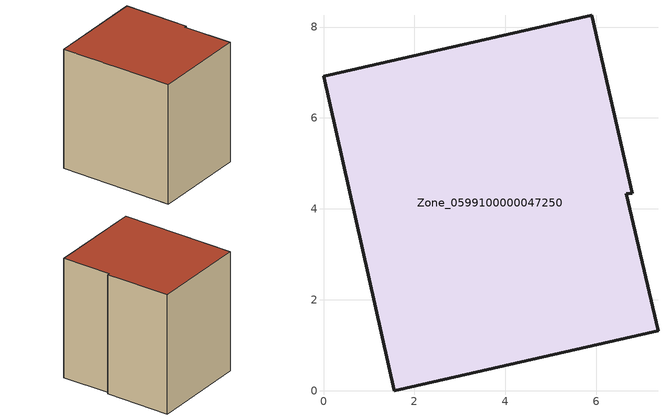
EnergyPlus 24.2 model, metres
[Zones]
Zone_0599100000047250
 floor ground (C_G): 6.79,4.34 6.66,4.33 7.36,1.32 1.56,0 0,6.92 5.9,8.26 z0
 wall outside (C_F): 6.79,4.34 5.9,8.26 0,6.92 1.56,0 7.36,1.32 6.66,4.33 6.79,4.34 z0:7.53
 roof outside (C_R): 6.66,4.33 6.79,4.34 5.9,8.26 0,6.92 1.56,0 7.36,1.32 z7.53
[BUILDING]
Pand.0599100000047250: North Axis=0; Terrain=City; Loads Convergence Tolerance Value=0.04; Temperature Convergence Tolerance Value=0.4; Solar Distribution=FullExterior; Maximum Number of Warmup Days=25; Minimum Number of Warmup Days=1
[Site:Location]
Rotterdam.The.Hague.AP_ZH_NLD Design_Conditions: Latitude=51.96; Longitude=4.45; Time Zone=1; Elevation=-4.5
[SITE:GROUNDTEMPERATURE:BUILDINGSURFACE]
18, 18, 18, 18, 18, 18, 18, 18, 18, 18, 18, 18
[MATERIAL] Thermal Absorptance=0.9; Solar Absorptance=0.7; Visible Absorptance=0.7
Name | Roughness | Thickness | Conductivity | Density | Specific Heat
G.TC.1946-1964 | MediumSmooth | 0.15 | 1 | 540 | 1210
F.TC.1946-1964 | Rough | 0.3 | 0.857143 | 1920 | 840
R.TC.1946-1964 | MediumRough | 0.2 | 0.235294 | 1500 | 1000
[CONSTRUCTION]
C_G: G.TC.1946-1964
C_F: F.TC.1946-1964
C_R: R.TC.1946-1964
[ZONE]
Zone_0599100000047250: Type=1; Multiplier=1; Ceiling Height=Autocalculate; Volume=Autocalculate; Floor Area=autocalculate; Part of Total Floor Area=Yes
[ZONEINFILTRATION:DESIGNFLOWRATE]
Infil_Zone_0599100000047250: Zone or ZoneList or Space or SpaceList=Zone_0599100000047250; Schedule=AlwaysOn; Design Flow Rate Calculation Method=Flow/Area; Flow Rate per Floor Area=0.003; Constant Term Coefficient=1; Temperature Term Coefficient=0; Velocity Term Coefficient=0; Velocity Squared Term Coefficient=0
[HVACTEMPLATE:ZONE:IDEALLOADSAIRSYSTEM]
Zone_0599100000047250: Maximum Heating Supply Air Temperature=50; Minimum Cooling Supply Air Temperature=13; Maximum Heating Supply Air Humidity Ratio=0.0156; Minimum Cooling Supply Air Humidity Ratio=0.0077; Heating Limit=NoLimit; Cooling Limit=NoLimit; Dehumidification Control Type=ConstantSensibleHeatRatio; Cooling Sensible Heat Ratio=0.7; Dehumidification Setpoint=60; Humidification Control Type=None; Humidification Setpoint=30; Outdoor Air Method=None; Outdoor Air Flow Rate per Person=0.00944; Outdoor Air Flow Rate per Zone Floor Area=0; Outdoor Air Flow Rate per Zone=0; Demand Controlled Ventilation Type=None; Outdoor Air Economizer Type=NoEconomizer; Heat Recovery Type=None; Sensible Heat Recovery Effectiveness=0.7; Latent Heat Recovery Effectiveness=0.65
[ZONECONTROL:THERMOSTAT]
ThermostatControl_Zone_0599100000047250: Zone or ZoneList=Zone_0599100000047250; Control Type Schedule=DualSetpointControlType; Control 1=Thermostat_Zone_0599100000047250; Temperature Difference Between Cutout And Setpoint=0
[THERMOSTATSETPOINT:DUALSETPOINT]
Thermostat_Zone_0599100000047250: Heating Setpoint Temperature Schedule=HeatingSetpoint_Zone_0599100000047250; Cooling Setpoint Temperature Schedule=CoolingSetpoint_Zone_0599100000047250
[SCHEDULE:COMPACT]
HeatingSetpoint_Zone_0599100000047250: Through: 12/31, For: AllDays, Until: 24:00, 21
CoolingSetpoint_Zone_0599100000047250: Through: 12/31, For: AllDays, Until: 24:00, 24
DualSetpointControlType: Through: 12/31, For: AllDays, Until: 24:00, 4
AlwaysOn: Through: 12/31, For: AllDays, Until: 24:00, 1
